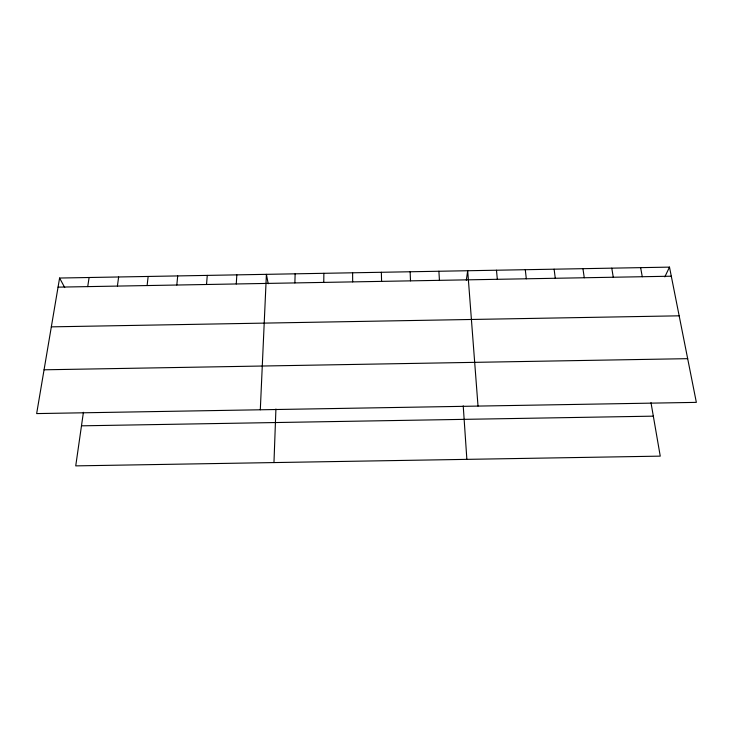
<?xml version="1.0" encoding="UTF-8"?>
<svg xmlns="http://www.w3.org/2000/svg" width="733" height="733" viewBox="0 0 733 733"><rect width="100%" height="100%" fill="white"/><g stroke="black" fill="none" stroke-linecap="round" stroke-linejoin="round"><path stroke-width="1.1" d="M323.766 282.397L323.867 273.308M294.877 282.92L295.133 273.821M273.968 462.578L275.92 409.014M260.307 409.784L266.409 274.334L268.205 283.763M236.264 283.964L236.832 274.866M206.532 284.496L207.265 275.388M176.809 285.018L177.707 275.92M147.104 285.549L148.158 276.451M117.408 286.081L118.627 276.982M83.415 412.294L75.737 465.876L660.25 456.137L650.986 402.637M466.307 280.226L467.691 270.734L478.017 406.082M87.722 286.612L89.105 277.505M59.593 278.036L36.65 413.586L696.35 402.371L669.495 267.124L59.593 278.036L64.724 287.565M664.84 276.863L669.495 267.124M58.054 287.144L671.3 276.204M51.328 326.854L679.161 315.822M44.062 369.799L687.673 358.666M81.473 425.827L653.323 416.152M640.633 267.637L642.273 276.726M611.78 268.159L613.264 277.239M582.937 268.672L584.265 277.752M554.111 269.185L555.275 278.274M525.295 269.698L526.303 278.787M496.479 270.22L497.331 279.31M463.219 405.835L466.866 459.362M438.902 271.247L439.434 280.336M410.123 271.76L410.507 280.858M381.362 272.273L381.581 281.371M352.61 272.795L352.674 281.884"/></g></svg>
